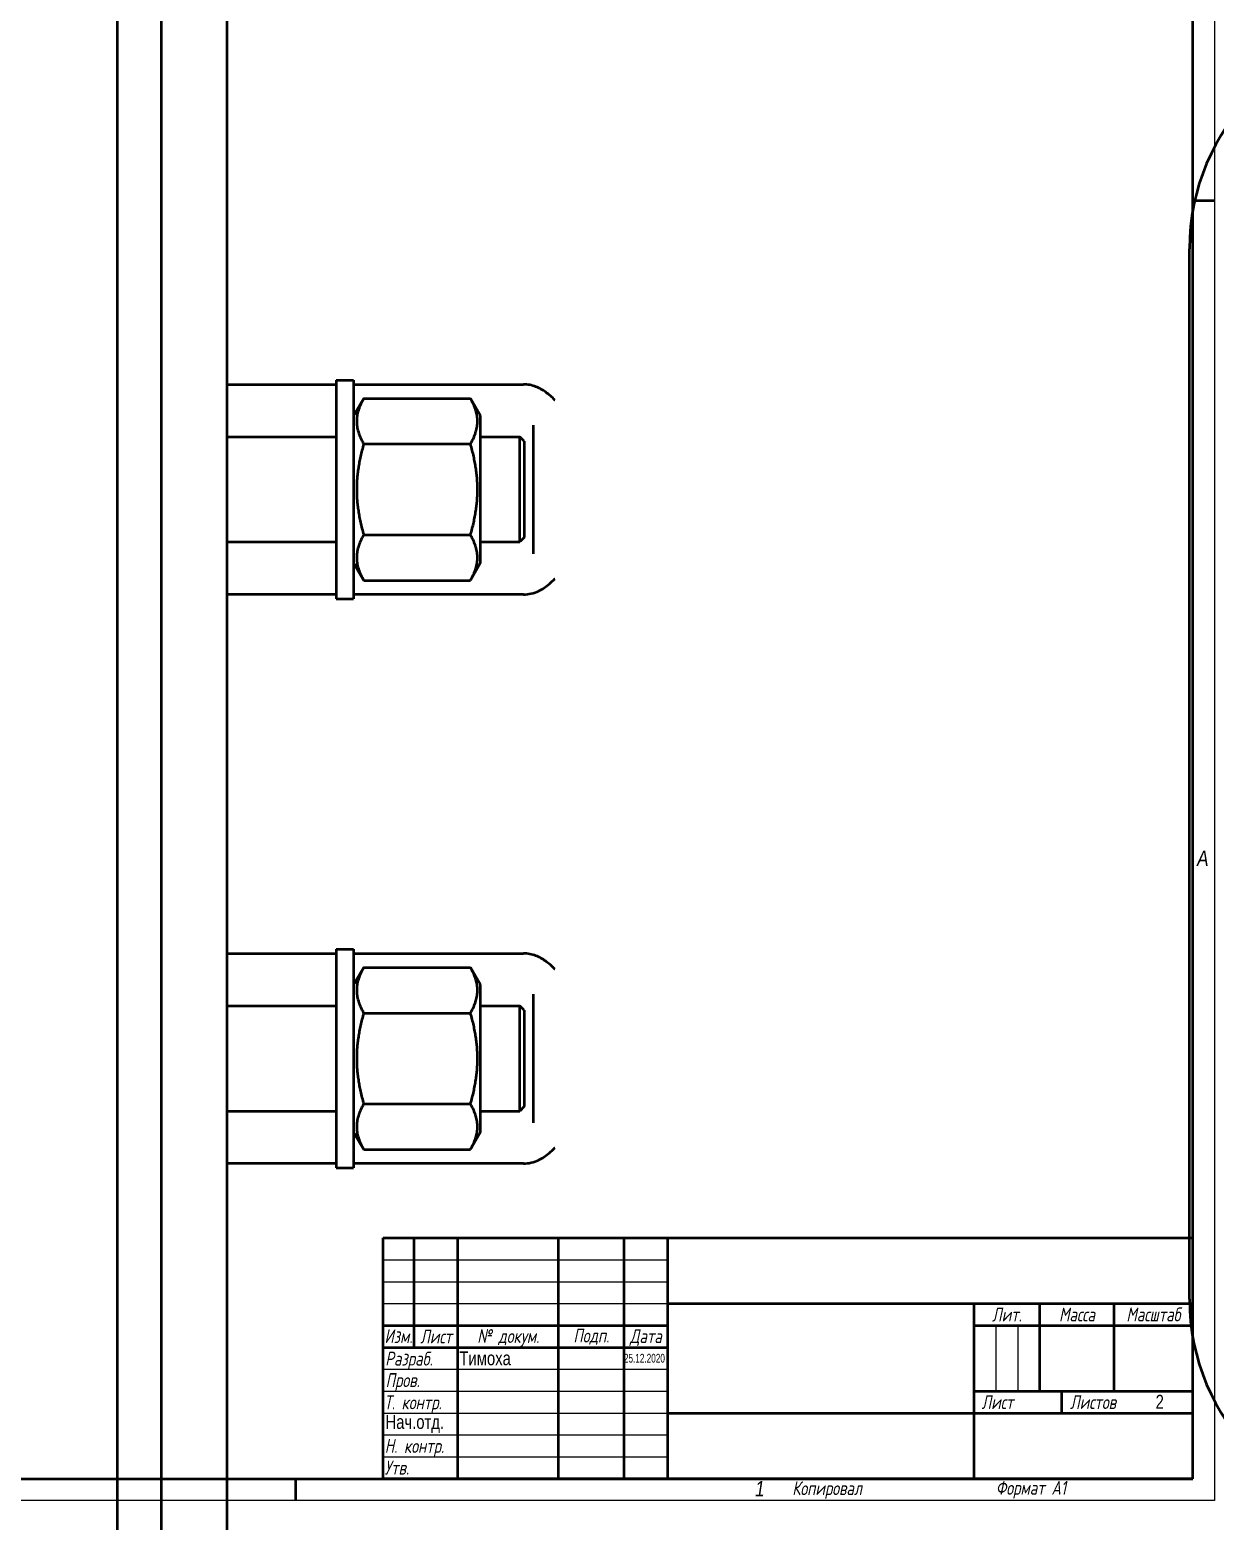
# Model space of a CAD drawing. Header units: millimetres. Extents: x -3927 to 2971, y -407 to 932.
# Drawn here: x 570.2 to 841.1, y -4.7 to 336 of the extents above; entities that cross this region are included whole.
import ezdxf
from ezdxf.enums import TextEntityAlignment as Align

# ---------------------------------------------------------------- set-up
doc = ezdxf.new("R2018")
doc.units = ezdxf.units.MM
for name, color, linetype, lineweight in [('Видимый контур (ГОСТ)', 7, 'Continuous', 50), ('Заголовок (ГОСТ)', 7, 'Continuous', 50), ('Кромка (ГОСТ)', 7, 'Continuous', 50)]:
    doc.layers.add(name, color=color, linetype=linetype, lineweight=lineweight)
doc.styles.add('Альтернативный текст (ГОСТ)', font='', dxfattribs={"width": 0.8})
doc.styles.add('Стиль текста110', font='GOST Common Italic.ttf', dxfattribs={"width": 0.8})
doc.styles.add('Стиль текста112', font='GOST Common Italic.ttf', dxfattribs={"width": 0.8})
doc.styles.add('Стиль текста120', font='GOST Common Italic.ttf', dxfattribs={"width": 0.9})
doc.styles.add('Стиль текста137', font='GOST Common Italic.ttf', dxfattribs={"width": 0.7})
doc.styles.add('Стиль текста139', font='GOST Common Italic.ttf', dxfattribs={"width": 0.7})
doc.styles.add('Стиль текста70', font='GOST Common Italic.ttf')
doc.styles.add('Стиль текста81', font='GOST Common Italic.ttf', dxfattribs={"width": 0.8})
doc.styles.add('Стиль текста87', font='GOST Common Italic.ttf')
doc.styles.get('Альтернативный текст (ГОСТ)').set_extended_font_data('Arial', italic=True)

# ---------------------------------------------------------------- blocks, each defined once
blk = doc.blocks.new('Рамки ГОСТ - A1')
at = {"layer": 'Кромка (ГОСТ)', "lineweight": 25}
for p, q in [((841, 594), (841, 0)), ((841, 0), (0, 0))]:
    blk.add_line(p, q, dxfattribs=at)
at = {"layer": 'Кромка (ГОСТ)'}
for p, q in [((836, 5), (836, 589)), ((836, 297), (841, 297)), ((20, 5), (836, 5)), ((631, 5), (631, 0))]:
    blk.add_line(p, q, dxfattribs=at)
at = {"layer": 'Кромка (ГОСТ)', "attachment_point": 1, "style": 'Альтернативный текст (ГОСТ)'}
for s, insert, char_height in [('\\A1;\\fArial|b0|i1;\\H3.5000;A', (837, 148.5), 3.5), ('\\A1;\\fArial|b0|i1;\\H3.5000;1', (736, 4.5), 3.5), ('\\A1;\\fGOST Common|b0|i1;\\H3.1700;Формат A1', (791, 4.5), 3.17)]:
    blk.add_mtext(s, dxfattribs=dict(at, insert=insert, char_height=char_height))
blk = doc.blocks.new('Основные надписи ГОСТ - Форма 1')
at = {"layer": 'Заголовок (ГОСТ)'}
for p, q in [((0, 55), (185, 55)), ((0, 0), (0, 55)), ((0, 0), (0, 55)), ((7, 55), (7, 30)), ((17, 55), (17, 0)), ((40, 55), (40, 0)), ((55, 55), (55, 0)), ((65, 55), (65, 0)), ((185, 0), (185, 55)), ((65, 40), (185, 40)), ((135, 40), (135, 0)), ((150, 40), (150, 20)), ((167, 40), (167, 20)), ((0, 35), (65, 35)), ((135, 35), (185, 35)), ((0, 30), (65, 30)), ((135, 20), (185, 20)), ((155, 20), (155, 15)), ((65, 15), (185, 15)), ((185, 0), (0, 0))]:
    blk.add_line(p, q, dxfattribs=at)
at = {"layer": 'Заголовок (ГОСТ)', "linetype": 'Continuous', "lineweight": 25}
for p, q in [((0, 50), (65, 50)), ((0, 45), (65, 45)), ((0, 40), (65, 40)), ((140, 35), (140, 20)), ((145, 35), (145, 20)), ((0, 25), (65, 25)), ((0, 20), (65, 20)), ((0, 15), (65, 15)), ((0, 10), (65, 10)), ((0, 5), (65, 5))]:
    blk.add_line(p, q, dxfattribs=at)
at = {"layer": 'Заголовок (ГОСТ)', "char_height": 3.17, "style": 'Альтернативный текст (ГОСТ)'}
for s, insert, width, attachment_point in [('\\fGOST Common|b0|i1;\\H3.1700;Лит.', (142.52, 37.49), 14.9766, 5), ('\\fGOST Common|b0|i1;\\H3.1700;Масса', (158.55, 37.51), 16.9878, 5), ('\\fGOST Common|b0|i1;\\H3.1700;Масштаб', (176.02, 37.53), 17.8316, 5), ('\\fGOST Common|b0|i1;\\H3.1700;Изм.', (3.5, 32.56), 6.9635, 5), ('\\fGOST Common|b0|i1;\\H3.1700;Лист', (12.1, 32.5), 10.0029, 5), ('\\A0;\\fGOST Common|b0|i1;\\H3.1700;№ докум.', (28.58, 32.16), 22.9069, 5), ('\\fGOST Common|b0|i1;\\H3.1700;Подп.', (47.56, 32.45), 14.879, 5), ('\\fGOST Common|b0|i1;\\H3.1700;Дата', (60.02, 32.24), 9.9614, 5), ('\\fGOST Common|b0|i1;\\H3.1700;Разраб.', (0.47, 27), 16.9971, 4), ('\\fGOST Common|b0|i1;\\H3.1700;Пров.', (0.56, 22.08), 17.0192, 4), ('\\A0;\\fGOST Common|b0|i1;\\H3.1700;Т. контр.', (0.23, 17.01), 16.9554, 4), ('\\fGOST Common|b0|i1;\\H3.1700;Лист', (140.37, 17.5), 10.5071, 5), ('\\A1;', (150.6, 17.54), 8.8313, 5), ('\\fGOST Common|b0|i1;\\H3.1700;Листов', (162.21, 17.5), 14.3668, 5), ('\\fGOST Common|b0|i1;\\H3.1700;Н. контр.', (0.36, 7.05), 16.9999, 4), ('\\fGOST Common|b0|i1;\\H3.1700;Утв.', (0.34, 2.52), 17.0083, 4), ('\\fGOST Common|b0|i1;\\H3.1700;Копировал', (93.48, -0.59), 19.7871, 1)]:
    blk.add_mtext(s, dxfattribs=dict(at, insert=insert, width=width, attachment_point=attachment_point))
at = {"layer": 'Заголовок (ГОСТ)'}
for tag, height, style, width, p in [('Изм1', 2.89, 'Стиль текста137', 0.7, (3.51, 52.52)), ('Лист1', 2.89, 'Стиль текста137', 0.7, (12.03, 52.52)), ('Докум1', 2.89, 'Стиль текста137', 0.7, (28.54, 52.48)), ('Изм2', 2.89, 'Стиль текста137', 0.7, (3.5, 47.52)), ('Лист2', 2.89, 'Стиль текста137', 0.7, (12.01, 47.5)), ('Докум2', 2.89, 'Стиль текста137', 0.7, (28.53, 47.5)), ('Изм3', 2.89, 'Стиль текста137', 0.7, (3.5, 42.5)), ('Лист3', 2.89, 'Стиль текста137', 0.7, (12.01, 42.51)), ('Докум3', 2.89, 'Стиль текста137', 0.7, (28.51, 42.48)), ('Изм4', 2.89, 'Стиль текста137', 0.7, (3.51, 37.5)), ('Лист4', 2.89, 'Стиль текста137', 0.7, (12, 37.53)), ('Докум4', 2.89, 'Стиль текста137', 0.7, (28.51, 37.52)), ('НАИМЕНОВАНИЕ', 5, 'Стиль текста110', 0.8, (100.03, 29.98)), ('Литера', 3.5, 'Стиль текста81', 0.8, (137.52, 27.25)), ('Литера2', 3.5, 'Стиль текста81', 0.8, (142.51, 27.22)), ('Литера3', 3.5, 'Стиль текста81', 0.8, (147.52, 27.21)), ('Масса', 3.5, 'Стиль текста81', 0.8, (158.47, 27.53)), ('Масштаб', 3.5, 'Стиль текста81', 0.8, (176, 27.6)), ('Тип_документа', 3.17, 'Стиль текста112', 0.8, (100.08, 17.56)), ('Листов', 3.17, 'Стиль текста112', 0.8, (177.46, 17.58)), ('Материал_Класс', 3.5, 'Стиль текста120', 0.9, (99.98, 7.54))]:
    blk.add_attdef(tag, text='', height=height, dxfattribs=dict(at, style=style, width=width)).set_placement(p, align=Align.MIDDLE_CENTER)
for tag, height, style, width, p in [('Подп1', 2.89, 'Стиль текста137', 0.7, (40.01, 52.51)), ('Дата1', 2, 'Стиль текста139', 0.7, (55.01, 52.51)), ('Подп2', 2.89, 'Стиль текста137', 0.7, (40.01, 47.5)), ('Дата2', 2, 'Стиль текста139', 0.7, (55.01, 47.49)), ('Подп3', 2.89, 'Стиль текста137', 0.7, (40.01, 42.51)), ('Дата3', 2, 'Стиль текста139', 0.7, (55.02, 42.52)), ('Подп4', 2.89, 'Стиль текста137', 0.7, (40.01, 37.51)), ('Дата4', 2, 'Стиль текста139', 0.7, (55.02, 37.51)), ('АВТОР', 3.17, 'Стиль текста112', 0.8, (17.41, 27.49)), ('Разработал_Подп.', 2.89, 'Стиль текста137', 0.7, (40.05, 27.51)), ('ДАТА_СОЗДАНИЯ', 2, 'Стиль текста139', 0.7, (55.01, 27.51)), ('ПРОВЕРИЛ', 3.17, 'Стиль текста112', 0.8, (17.41, 22.53)), ('Проверил_Подп.', 2.89, 'Стиль текста137', 0.7, (40.05, 22.52)), ('ДАТА_ПРОВЕРКИ', 2, 'Стиль текста139', 0.7, (55.02, 22.51)), ('ТЕХНОЛОГ', 3.17, 'Стиль текста112', 0.8, (17.33, 17.54)), ('Технолог_Подп.', 2.89, 'Стиль текста137', 0.7, (40.05, 17.51)), ('Технолог_Дата', 2, 'Стиль текста139', 0.7, (55.01, 17.5)), ('Должность_руководителя', 3.17, 'Стиль текста112', 0.8, (0.52, 12.51)), ('НАЧ._ОТДЕЛА', 3.17, 'Стиль текста112', 0.8, (17.46, 12.45)), ('Руководитель_Подп.', 2.89, 'Стиль текста137', 0.7, (40.01, 12.5)), ('Руководитель_Дата', 2, 'Стиль текста139', 0.7, (55.01, 12.51)), ('НОРМОКОНТРОЛЬ', 3.17, 'Стиль текста112', 0.8, (17.37, 7.48)), ('Нормоконтроль_Подп.', 2.89, 'Стиль текста137', 0.7, (40.05, 7.52)), ('ДАТА_НОРМОКОНТРОЛЯ', 2, 'Стиль текста139', 0.7, (55.02, 7.51)), ('УТВЕРДИЛ', 3.17, 'Стиль текста112', 0.8, (17.4, 2.51)), ('Утвердил_Подп.', 2.89, 'Стиль текста137', 0.7, (40.05, 2.51)), ('ДАТА_УТВЕРЖДЕНИЯ', 2, 'Стиль текста139', 0.7, (55.01, 2.5))]:
    blk.add_attdef(tag, text='', height=height, dxfattribs=dict(at, style=style, width=width)).set_placement(p, align=Align.MIDDLE_LEFT)
for tag, height, style, p in [('ОБОЗНАЧЕНИЕ', 5, 'Стиль текста87', (125.33, 47.56)), ('ОРГАНИЗАЦИЯ', 3.5, 'Стиль текста70', (160.02, 7.6))]:
    blk.add_attdef(tag, text='', height=height, dxfattribs=dict(at, style=style)).set_placement(p, align=Align.MIDDLE_CENTER)
at = {"layer": 'Заголовок (ГОСТ)', "style": 'Стиль текста120', "width": 0.9}
for tag, p in [('Материал_Наим.', (133.71, 9.75)), ('Материал_ГОСТ', (134.04, 4.06))]:
    blk.add_attdef(tag, text='', height=3.5, dxfattribs=at).set_placement(p, align=Align.MIDDLE_RIGHT)

msp = doc.modelspace()

# ---------------------------------------------------------------- linework, layer by layer
at = {"layer": 'Видимый контур (ГОСТ)'}
for p, q in [((590.25, -301.68), (590.25, 581)), ((600.25, 456), (600.25, -124)), ((615.25, 456), (615.25, -124)), ((835.25, 46), (835.25, 286)), ((640.25, 256), (640.25, 206)), ((640.25, 256), (644.25, 256)), ((644.25, 256), (644.25, 206)), ((615.25, 255), (640.25, 255)), ((644.25, 255), (683.03, 255)), ((644.25, 247.8), (646.55, 251.78)), ((646.55, 251.78), (670.95, 251.78)), ((673.25, 247.8), (670.95, 251.78)), ((673.25, 214.2), (673.25, 247.8)), ((685.25, 245.7), (685.25, 216.3)), ((615.25, 243), (640.25, 243)), ((673.25, 243), (682.25, 243)), ((682.25, 219), (682.25, 243)), ((683.25, 242), (682.25, 243)), ((683.25, 242), (683.25, 220)), ((646.55, 241.39), (670.95, 241.39)), ((615.25, 219), (640.25, 219)), ((646.55, 220.61), (670.95, 220.61)), ((673.25, 219), (682.25, 219)), ((683.25, 220), (682.25, 219)), ((644.25, 214.2), (646.55, 210.22)), ((673.25, 214.2), (670.95, 210.22)), ((646.55, 210.22), (670.95, 210.22)), ((640.25, 207), (615.25, 207)), ((640.25, 206), (644.25, 206)), ((683.03, 207), (644.25, 207)), ((615.25, 125), (640.25, 125)), ((640.25, 126), (640.25, 76)), ((640.25, 126), (644.25, 126)), ((644.25, 126), (644.25, 76)), ((644.25, 125), (683.03, 125)), ((644.25, 117.8), (646.55, 121.78)), ((646.55, 121.78), (670.95, 121.78)), ((673.25, 117.8), (670.95, 121.78)), ((673.25, 84.2), (673.25, 117.8)), ((615.25, 113), (640.25, 113)), ((673.25, 113), (682.25, 113)), ((682.25, 89), (682.25, 113)), ((683.25, 112), (682.25, 113)), ((685.25, 115.7), (685.25, 86.3)), ((646.55, 111.39), (670.95, 111.39)), ((683.25, 112), (683.25, 90)), ((615.25, 89), (640.25, 89)), ((646.55, 90.61), (670.95, 90.61)), ((673.25, 89), (682.25, 89)), ((683.25, 90), (682.25, 89)), ((644.25, 84.2), (646.55, 80.22)), ((673.25, 84.2), (670.95, 80.22)), ((646.55, 80.22), (670.95, 80.22)), ((640.25, 77), (615.25, 77)), ((640.25, 76), (644.25, 76)), ((683.03, 77), (644.25, 77))]:
    msp.add_line(p, q, dxfattribs=at)
for centre, start, end in [((885.25, 286), 90, 180), ((885.25, 46), 180, 270)]:
    msp.add_arc(centre, 50, start, end, dxfattribs=at)
for points, knots in [([(690.25, 251.4), (690.25, 251.4), (690.24, 251.4), (689.59, 252.06), (688.89, 252.69), (687.43, 253.74), (686.69, 254.15), (684.97, 254.81), (684.01, 255), (683.03, 255)], [-0.0013895, -0.0013895, -0.0013895, -0.0013895, 0, 0, 0.2765626, 0.2765626, 0.5331299, 0.5331299, 0.8265357, 0.8265357, 0.8265357, 0.8265357]), ([(683.03, 207), (683.64, 207), (684.25, 207.07), (686.06, 207.5), (687.04, 208.03), (688.64, 209.09), (689.44, 209.79), (690.24, 210.6), (690.25, 210.6), (690.25, 210.6)], [0, 0, 0, 0, 0.182743, 0.182743, 0.556925, 0.556925, 1.019104, 1.019104, 1.020997, 1.020997, 1.020997, 1.020997]), ([(690.25, 121.4), (690.25, 121.4), (690.24, 121.4), (689.59, 122.06), (688.89, 122.69), (687.43, 123.74), (686.69, 124.15), (684.97, 124.81), (684.01, 125), (683.03, 125)], [-0.0013895, -0.0013895, -0.0013895, -0.0013895, 0, 0, 0.2765617, 0.2765617, 0.5331282, 0.5331282, 0.826533, 0.826533, 0.826533, 0.826533]), ([(683.03, 77), (683.64, 77), (684.25, 77.07), (686.06, 77.5), (687.04, 78.03), (688.64, 79.09), (689.44, 79.79), (690.24, 80.6), (690.25, 80.6), (690.25, 80.6)], [0, 0, 0, 0, 0.182743, 0.182743, 0.556925, 0.556925, 1.019094, 1.019094, 1.020987, 1.020987, 1.020987, 1.020987])]:
    msp.add_open_spline(points, degree=3, knots=knots, dxfattribs=at)
for points in [[(646.55, 251.78), (643.55, 246.59), (646.55, 241.39)], [(670.95, 241.39), (673.95, 246.59), (670.95, 251.78)], [(646.55, 241.39), (643.55, 231), (646.55, 220.61)], [(670.95, 220.61), (673.95, 231), (670.95, 241.39)], [(646.55, 220.61), (643.55, 215.41), (646.55, 210.22)], [(670.95, 210.22), (673.95, 215.41), (670.95, 220.61)], [(646.55, 121.78), (643.55, 116.59), (646.55, 111.39)], [(670.95, 111.39), (673.95, 116.59), (670.95, 121.78)], [(646.55, 111.39), (643.55, 101), (646.55, 90.61)], [(670.95, 90.61), (673.95, 101), (670.95, 111.39)], [(646.55, 90.61), (643.55, 85.41), (646.55, 80.22)], [(670.95, 80.22), (673.95, 85.41), (670.95, 90.61)]]:
    msp.add_rational_spline(points, [1.09321713788, 1.26233841767, 1.09321713788], degree=2, dxfattribs=at)

# ---------------------------------------------------------------- block references
msp.add_blockref('Рамки ГОСТ - A1', (0, 0))
ref = msp.add_blockref('Основные надписи ГОСТ - Форма 1', (651, 5))
lines = msp.add_mtext('\\W0.8000;Нач.отд.', dxfattribs={"layer": 'Заголовок (ГОСТ)', "insert": (651.52, 17.51), "char_height": 3.17, "width": 16.476, "attachment_point": 4, "style": 'Стиль текста112'})
ref.add_attrib('Должность_руководителя', '', (651.52, 17.51)).embed_mtext(lines)
lines = msp.add_mtext('\\W0.8000;Тимоха', dxfattribs={"layer": 'Заголовок (ГОСТ)', "insert": (668.41, 32.49), "char_height": 3.17, "width": 22.5926, "attachment_point": 4, "style": 'Стиль текста112'})
ref.add_attrib('АВТОР', '', (668.41, 32.49)).embed_mtext(lines)
lines = msp.add_mtext('\\W0.8000;', dxfattribs={"layer": 'Заголовок (ГОСТ)', "insert": (668.41, 27.53), "char_height": 3.17, "width": 22.5517, "attachment_point": 4, "style": 'Стиль текста112'})
ref.add_attrib('ПРОВЕРИЛ', '', (668.41, 27.53)).embed_mtext(lines)
lines = msp.add_mtext('\\W0.8000;', dxfattribs={"layer": 'Заголовок (ГОСТ)', "insert": (668.33, 22.54), "char_height": 3.17, "width": 22.671, "attachment_point": 4, "style": 'Стиль текста112'})
ref.add_attrib('ТЕХНОЛОГ', '', (668.33, 22.54)).embed_mtext(lines)
lines = msp.add_mtext('\\W0.8000;', dxfattribs={"layer": 'Заголовок (ГОСТ)', "insert": (668.46, 17.45), "char_height": 3.17, "width": 22.555, "attachment_point": 4, "style": 'Стиль текста112'})
ref.add_attrib('НАЧ._ОТДЕЛА', '', (668.46, 17.45)).embed_mtext(lines)
lines = msp.add_mtext('\\W0.8000;', dxfattribs={"layer": 'Заголовок (ГОСТ)', "insert": (668.37, 12.48), "char_height": 3.17, "width": 22.669, "attachment_point": 4, "style": 'Стиль текста112'})
ref.add_attrib('НОРМОКОНТРОЛЬ', '', (668.37, 12.48)).embed_mtext(lines)
lines = msp.add_mtext('\\W0.8000;', dxfattribs={"layer": 'Заголовок (ГОСТ)', "insert": (668.4, 7.51), "char_height": 3.17, "width": 22.613, "attachment_point": 4, "style": 'Стиль текста112'})
ref.add_attrib('УТВЕРДИЛ', '', (668.4, 7.51)).embed_mtext(lines)
lines = msp.add_mtext('\\W0.8000;', dxfattribs={"layer": 'Заголовок (ГОСТ)', "insert": (751.03, 34.98), "char_height": 5, "width": 69.6093, "attachment_point": 5, "style": 'Стиль текста110'})
ref.add_attrib('НАИМЕНОВАНИЕ', '', (751.03, 34.98)).embed_mtext(lines)
lines = msp.add_mtext('\\W0.8000;', dxfattribs={"layer": 'Заголовок (ГОСТ)', "insert": (751.08, 22.56), "char_height": 3.17, "width": 69.7033, "attachment_point": 5, "style": 'Стиль текста112'})
ref.add_attrib('Тип_документа', '', (751.08, 22.56)).embed_mtext(lines)
lines = msp.add_mtext('\\W0.9000;', dxfattribs={"layer": 'Заголовок (ГОСТ)', "insert": (750.98, 12.54), "char_height": 3.5, "width": 67.2576, "attachment_point": 5, "style": 'Стиль текста120'})
ref.add_attrib('Материал_Класс', '', (750.98, 12.54)).embed_mtext(lines)
lines = msp.add_mtext('\\W0.9000;', dxfattribs={"layer": 'Заголовок (ГОСТ)', "insert": (784.71, 14.75), "char_height": 3.5, "width": 66.9754, "attachment_point": 6, "style": 'Стиль текста120'})
ref.add_attrib('Материал_Наим.', '', (784.71, 14.75)).embed_mtext(lines)
lines = msp.add_mtext('\\W0.9000;', dxfattribs={"layer": 'Заголовок (ГОСТ)', "insert": (785.04, 9.06), "char_height": 3.5, "width": 66.7532, "attachment_point": 6, "style": 'Стиль текста120'})
ref.add_attrib('Материал_ГОСТ', '', (785.04, 9.06)).embed_mtext(lines)
lines = msp.add_mtext('\\W0.8000;', dxfattribs={"layer": 'Заголовок (ГОСТ)', "insert": (788.52, 32.25), "char_height": 3.5, "width": 5.0288, "attachment_point": 5, "style": 'Стиль текста81'})
ref.add_attrib('Литера', '', (788.52, 32.25)).embed_mtext(lines)
lines = msp.add_mtext('\\W0.8000;', dxfattribs={"layer": 'Заголовок (ГОСТ)', "insert": (793.51, 32.22), "char_height": 3.5, "width": 5.0288, "attachment_point": 5, "style": 'Стиль текста81'})
ref.add_attrib('Литера2', '', (793.51, 32.22)).embed_mtext(lines)
lines = msp.add_mtext('\\W0.8000;', dxfattribs={"layer": 'Заголовок (ГОСТ)', "insert": (798.52, 32.21), "char_height": 3.5, "width": 5.017, "attachment_point": 5, "style": 'Стиль текста81'})
ref.add_attrib('Литера3', '', (798.52, 32.21)).embed_mtext(lines)
lines = msp.add_mtext('\\W0.8000;', dxfattribs={"layer": 'Заголовок (ГОСТ)', "insert": (809.47, 32.53), "char_height": 3.5, "width": 17.0435, "attachment_point": 5, "style": 'Стиль текста81'})
ref.add_attrib('Масса', '', (809.47, 32.53)).embed_mtext(lines)
lines = msp.add_mtext('\\W0.8000;', dxfattribs={"layer": 'Заголовок (ГОСТ)', "insert": (827, 32.6), "char_height": 3.5, "width": 17.9476, "attachment_point": 5, "style": 'Стиль текста81'})
ref.add_attrib('Масштаб', '', (827, 32.6)).embed_mtext(lines)
lines = msp.add_mtext('\\W0.8000;2', dxfattribs={"layer": 'Заголовок (ГОСТ)', "insert": (828.46, 22.58), "char_height": 3.17, "width": 14.9653, "attachment_point": 5, "style": 'Стиль текста112'})
ref.add_attrib('Листов', '', (828.46, 22.58)).embed_mtext(lines)
lines = msp.add_mtext('\\W0.7000;', dxfattribs={"layer": 'Заголовок (ГОСТ)', "insert": (706.01, 57.51), "char_height": 2, "width": 9.9845, "attachment_point": 4, "style": 'Стиль текста139'})
ref.add_attrib('Дата1', '', (706.01, 57.51)).embed_mtext(lines)
lines = msp.add_mtext('\\W0.7000;', dxfattribs={"layer": 'Заголовок (ГОСТ)', "insert": (706.01, 52.49), "char_height": 2, "width": 9.9845, "attachment_point": 4, "style": 'Стиль текста139'})
ref.add_attrib('Дата2', '', (706.01, 52.49)).embed_mtext(lines)
lines = msp.add_mtext('\\W0.7000;', dxfattribs={"layer": 'Заголовок (ГОСТ)', "insert": (706.02, 47.52), "char_height": 2, "width": 9.9712, "attachment_point": 4, "style": 'Стиль текста139'})
ref.add_attrib('Дата3', '', (706.02, 47.52)).embed_mtext(lines)
lines = msp.add_mtext('\\W0.7000;', dxfattribs={"layer": 'Заголовок (ГОСТ)', "insert": (706.02, 42.51), "char_height": 2, "width": 9.9886, "attachment_point": 4, "style": 'Стиль текста139'})
ref.add_attrib('Дата4', '', (706.02, 42.51)).embed_mtext(lines)
lines = msp.add_mtext('\\W0.7000;25.12.2020', dxfattribs={"layer": 'Заголовок (ГОСТ)', "insert": (706.01, 32.51), "char_height": 2, "width": 9.9804, "attachment_point": 4, "style": 'Стиль текста139'})
ref.add_attrib('ДАТА_СОЗДАНИЯ', '', (706.01, 32.51)).embed_mtext(lines)
lines = msp.add_mtext('\\W0.7000;', dxfattribs={"layer": 'Заголовок (ГОСТ)', "insert": (706.02, 27.51), "char_height": 2, "width": 9.9577, "attachment_point": 4, "style": 'Стиль текста139'})
ref.add_attrib('ДАТА_ПРОВЕРКИ', '', (706.02, 27.51)).embed_mtext(lines)
lines = msp.add_mtext('\\W0.7000;', dxfattribs={"layer": 'Заголовок (ГОСТ)', "insert": (706.01, 22.5), "char_height": 2, "width": 9.9863, "attachment_point": 4, "style": 'Стиль текста139'})
ref.add_attrib('Технолог_Дата', '', (706.01, 22.5)).embed_mtext(lines)
lines = msp.add_mtext('\\W0.7000;', dxfattribs={"layer": 'Заголовок (ГОСТ)', "insert": (706.01, 17.51), "char_height": 2, "width": 9.9902, "attachment_point": 4, "style": 'Стиль текста139'})
ref.add_attrib('Руководитель_Дата', '', (706.01, 17.51)).embed_mtext(lines)
lines = msp.add_mtext('\\W0.7000;', dxfattribs={"layer": 'Заголовок (ГОСТ)', "insert": (706.02, 12.51), "char_height": 2, "width": 9.9825, "attachment_point": 4, "style": 'Стиль текста139'})
ref.add_attrib('ДАТА_НОРМОКОНТРОЛЯ', '', (706.02, 12.51)).embed_mtext(lines)
lines = msp.add_mtext('\\W0.7000;', dxfattribs={"layer": 'Заголовок (ГОСТ)', "insert": (706.01, 7.5), "char_height": 2, "width": 9.9968, "attachment_point": 4, "style": 'Стиль текста139'})
ref.add_attrib('ДАТА_УТВЕРЖДЕНИЯ', '', (706.01, 7.5)).embed_mtext(lines)
lines = msp.add_mtext('\\W0.7000;', dxfattribs={"layer": 'Заголовок (ГОСТ)', "insert": (691.01, 57.51), "char_height": 2.891, "width": 14.92, "attachment_point": 4, "style": 'Стиль текста137'})
ref.add_attrib('Подп1', '', (691.01, 57.51)).embed_mtext(lines)
lines = msp.add_mtext('\\W0.7000;', dxfattribs={"layer": 'Заголовок (ГОСТ)', "insert": (691.01, 52.5), "char_height": 2.891, "width": 14.9856, "attachment_point": 4, "style": 'Стиль текста137'})
ref.add_attrib('Подп2', '', (691.01, 52.5)).embed_mtext(lines)
lines = msp.add_mtext('\\W0.7000;', dxfattribs={"layer": 'Заголовок (ГОСТ)', "insert": (691.01, 47.51), "char_height": 2.891, "width": 14.9856, "attachment_point": 4, "style": 'Стиль текста137'})
ref.add_attrib('Подп3', '', (691.01, 47.51)).embed_mtext(lines)
lines = msp.add_mtext('\\W0.7000;', dxfattribs={"layer": 'Заголовок (ГОСТ)', "insert": (691.01, 42.51), "char_height": 2.891, "width": 14.9659, "attachment_point": 4, "style": 'Стиль текста137'})
ref.add_attrib('Подп4', '', (691.01, 42.51)).embed_mtext(lines)
lines = msp.add_mtext('\\W0.7000;', dxfattribs={"layer": 'Заголовок (ГОСТ)', "insert": (691.05, 32.51), "char_height": 2.891, "width": 14.9596, "attachment_point": 4, "style": 'Стиль текста137'})
ref.add_attrib('Разработал_Подп.', '', (691.05, 32.51)).embed_mtext(lines)
lines = msp.add_mtext('\\W0.7000;', dxfattribs={"layer": 'Заголовок (ГОСТ)', "insert": (691.05, 27.52), "char_height": 2.891, "width": 14.9397, "attachment_point": 4, "style": 'Стиль текста137'})
ref.add_attrib('Проверил_Подп.', '', (691.05, 27.52)).embed_mtext(lines)
lines = msp.add_mtext('\\W0.7000;', dxfattribs={"layer": 'Заголовок (ГОСТ)', "insert": (691.05, 22.51), "char_height": 2.891, "width": 14.9397, "attachment_point": 4, "style": 'Стиль текста137'})
ref.add_attrib('Технолог_Подп.', '', (691.05, 22.51)).embed_mtext(lines)
lines = msp.add_mtext('\\W0.7000;', dxfattribs={"layer": 'Заголовок (ГОСТ)', "insert": (691.01, 17.5), "char_height": 2.891, "width": 14.9795, "attachment_point": 4, "style": 'Стиль текста137'})
ref.add_attrib('Руководитель_Подп.', '', (691.01, 17.5)).embed_mtext(lines)
lines = msp.add_mtext('\\W0.7000;', dxfattribs={"layer": 'Заголовок (ГОСТ)', "insert": (691.05, 12.52), "char_height": 2.891, "width": 14.9397, "attachment_point": 4, "style": 'Стиль текста137'})
ref.add_attrib('Нормоконтроль_Подп.', '', (691.05, 12.52)).embed_mtext(lines)
lines = msp.add_mtext('\\W0.7000;', dxfattribs={"layer": 'Заголовок (ГОСТ)', "insert": (691.05, 7.51), "char_height": 2.891, "width": 14.9596, "attachment_point": 4, "style": 'Стиль текста137'})
ref.add_attrib('Утвердил_Подп.', '', (691.05, 7.51)).embed_mtext(lines)
lines = msp.add_mtext('\\W0.7000;', dxfattribs={"layer": 'Заголовок (ГОСТ)', "insert": (679.54, 57.48), "char_height": 2.891, "width": 22.947, "attachment_point": 5, "style": 'Стиль текста137'})
ref.add_attrib('Докум1', '', (679.54, 57.48)).embed_mtext(lines)
lines = msp.add_mtext('\\W0.7000;', dxfattribs={"layer": 'Заголовок (ГОСТ)', "insert": (679.53, 52.5), "char_height": 2.891, "width": 22.9782, "attachment_point": 5, "style": 'Стиль текста137'})
ref.add_attrib('Докум2', '', (679.53, 52.5)).embed_mtext(lines)
lines = msp.add_mtext('\\W0.7000;', dxfattribs={"layer": 'Заголовок (ГОСТ)', "insert": (679.51, 47.48), "char_height": 2.891, "width": 22.947, "attachment_point": 5, "style": 'Стиль текста137'})
ref.add_attrib('Докум3', '', (679.51, 47.48)).embed_mtext(lines)
lines = msp.add_mtext('\\W0.7000;', dxfattribs={"layer": 'Заголовок (ГОСТ)', "insert": (679.51, 42.52), "char_height": 2.891, "width": 22.9741, "attachment_point": 5, "style": 'Стиль текста137'})
ref.add_attrib('Докум4', '', (679.51, 42.52)).embed_mtext(lines)
lines = msp.add_mtext('\\W0.7000;', dxfattribs={"layer": 'Заголовок (ГОСТ)', "insert": (663.03, 57.52), "char_height": 2.891, "width": 9.9931, "attachment_point": 5, "style": 'Стиль текста137'})
ref.add_attrib('Лист1', '', (663.03, 57.52)).embed_mtext(lines)
lines = msp.add_mtext('\\W0.7000;', dxfattribs={"layer": 'Заголовок (ГОСТ)', "insert": (663.01, 52.5), "char_height": 2.891, "width": 9.9781, "attachment_point": 5, "style": 'Стиль текста137'})
ref.add_attrib('Лист2', '', (663.01, 52.5)).embed_mtext(lines)
lines = msp.add_mtext('\\W0.7000;', dxfattribs={"layer": 'Заголовок (ГОСТ)', "insert": (663.01, 47.51), "char_height": 2.891, "width": 9.9781, "attachment_point": 5, "style": 'Стиль текста137'})
ref.add_attrib('Лист3', '', (663.01, 47.51)).embed_mtext(lines)
lines = msp.add_mtext('\\W0.7000;', dxfattribs={"layer": 'Заголовок (ГОСТ)', "insert": (663, 42.53), "char_height": 2.891, "width": 9.9936, "attachment_point": 5, "style": 'Стиль текста137'})
ref.add_attrib('Лист4', '', (663, 42.53)).embed_mtext(lines)
lines = msp.add_mtext('\\W0.7000;', dxfattribs={"layer": 'Заголовок (ГОСТ)', "insert": (654.51, 57.52), "char_height": 2.891, "width": 7.004, "attachment_point": 5, "style": 'Стиль текста137'})
ref.add_attrib('Изм1', '', (654.51, 57.52)).embed_mtext(lines)
lines = msp.add_mtext('\\W0.7000;', dxfattribs={"layer": 'Заголовок (ГОСТ)', "insert": (654.5, 52.52), "char_height": 2.891, "width": 6.9877, "attachment_point": 5, "style": 'Стиль текста137'})
ref.add_attrib('Изм2', '', (654.5, 52.52)).embed_mtext(lines)
lines = msp.add_mtext('\\W0.7000;', dxfattribs={"layer": 'Заголовок (ГОСТ)', "insert": (654.5, 47.5), "char_height": 2.891, "width": 7.0203, "attachment_point": 5, "style": 'Стиль текста137'})
ref.add_attrib('Изм3', '', (654.5, 47.5)).embed_mtext(lines)
lines = msp.add_mtext('\\W0.7000;', dxfattribs={"layer": 'Заголовок (ГОСТ)', "insert": (654.51, 42.5), "char_height": 2.891, "width": 7.004, "attachment_point": 5, "style": 'Стиль текста137'})
ref.add_attrib('Изм4', '', (654.51, 42.5)).embed_mtext(lines)

doc.saveas('drawing.dxf')
